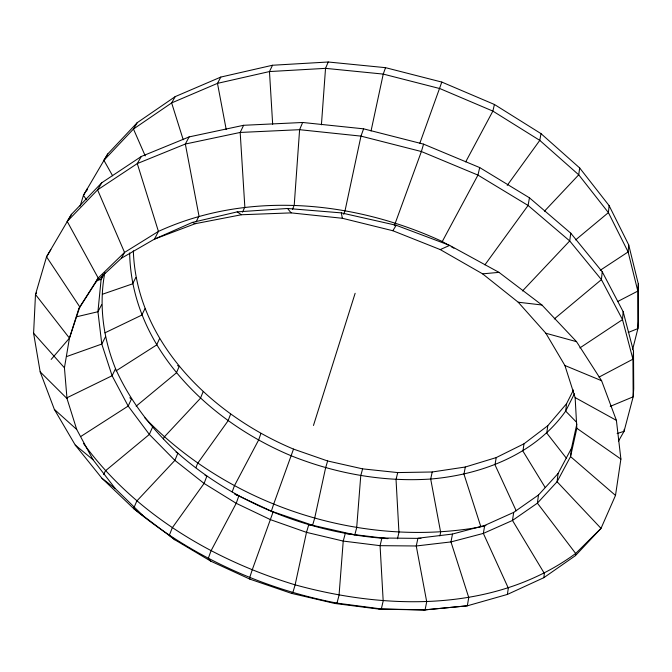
<?xml version="1.0" encoding="UTF-8"?>
<svg xmlns="http://www.w3.org/2000/svg" width="672" height="672" viewBox="0 0 672 672"><rect width="100%" height="100%" fill="white"/><g stroke="black" fill="none" stroke-linecap="round" stroke-linejoin="round"><path stroke-width="1.01" d="M142.8 515.466L115.273 488.586L93.013 459.707L76.709 429.458L66.998 398.538L64.436 367.786L69.451 338.134L78.75 308.851L96.096 281.828L121.472 258.199L154.484 239.114L192.385 222.415L237.216 211.873L287.524 208.48L341.326 212.881L396.228 225.28L449.652 245.381L498.985 272.362L541.909 304.987L576.542 341.67L601.591 380.705L616.4 420.361L620.894 459.052L615.502 495.424L601.012 528.377L575.45 555.626L543.824 577.693L507.394 594.426L467.317 605.816L423.503 610L379.016 609.109L334.74 603.456L291.455 593.359L249.917 579.155L210.823 561.187L174.888 539.818L133.594 508.528L101.968 478.296L75.264 445.082L54.356 409.399L40.169 371.851L33.6 333.236L35.49 294.512L46.544 256.805L71.501 214.292L101.783 182.742L141.313 156.475L189.118 136.912L243.617 125.294L302.652 122.48L363.594 128.831L423.562 144.136L479.707 167.572L529.452 197.812L570.763 233.176L602.23 271.774L623.162 311.699L633.503 351.229L633.721 388.853L633.167 396.816L624.07 431.306L618.458 441.16M321.418 124.816L325.534 68.351L328.222 62L385.543 67.67L441.815 82.076L494.416 104.471L540.994 133.627L579.667 167.95L609.126 205.649L628.706 244.894L638.333 283.987L638.4 321.46L637.904 328.591L632.654 349.364M633.503 351.229L632.932 359.184L633.167 396.816L610.235 406.384M638.333 283.987L637.82 291.094L637.904 328.591L628.219 332.472M624.212 429.324L624.07 431.306L617.123 433.549M623.162 311.699L622.507 319.628L632.932 359.184L599.012 377.118M628.706 244.894L628.127 251.941L637.82 291.094L617.492 301.619M387.946 538.633C311.119 533.627 235.838 504.134 177.853 453.172C151.906 429.232 130.032 401.008 115.542 368.693C103.244 338.276 98.7 305.071 104.832 272.689M575.45 555.626L575.669 553.468L601.012 528.377L557.08 481.74L558.079 473.508L571.477 448.3L576.853 423.998M602.23 271.774L601.415 279.628L622.507 319.628L579.877 347.928M609.126 205.649L608.404 212.612L628.127 251.941L600.172 270.329M571.477 448.3L570.536 456.59L557.08 481.74L537.398 503.152L512.484 520.447L483.353 533.408L450.971 541.918L416.254 545.983L380.075 545.664L343.232 541.078L306.491 532.358L270.581 519.7L236.216 503.311L204.078 483.437L174.888 460.37L149.344 434.44L128.176 406.064L112.09 375.74L101.791 344.056L97.944 311.732L101.094 279.602L102.74 274.764M573.468 389.987L566.563 403.704L565.664 411.096C535.046 454.448 481.975 474.642 430.693 479.035C383.166 482.185 335.446 473.508 291.329 455.834C208.874 421.453 131.468 347.525 129.646 252.974M543.824 577.693L544.354 573.426L512.484 520.447L513.702 512.383L538.49 494.995L558.079 473.508M538.49 494.995L537.398 503.152L575.669 553.468C495.474 612.368 387.181 610.218 295.126 584.842C212.881 559.936 134.711 513.509 83.42 443.369M566.563 403.704L547.772 425.737L546.781 433.087L566.597 458.489M570.763 233.176L569.705 240.937L522.497 290.951M579.667 167.95L578.726 174.812L544.471 211.193M507.394 594.426L508.318 588.118L483.353 533.408L484.705 525.437L513.702 512.383M547.772 425.737L524.009 443.789L522.908 451.072L545.135 487.418M524.009 443.789L496.222 457.59L494.995 464.806L516.197 510.804M529.452 197.812L528.083 205.456L484.924 264.844M540.994 133.627L539.784 140.381L507.209 185.38M484.705 525.437L452.483 534.055L450.971 541.918L468.745 597.526L467.317 605.816L423.503 610M496.222 457.59L465.326 467.006L463.957 474.138L480.908 526.915C360.587 548.453 229.664 505.806 144.875 417.9M439.9 535.903L440.639 532.207L430.693 479.035L432.214 471.988L465.326 467.006M371.036 130.998L383.242 74.088L385.543 67.67M449.434 245.633L442.277 241.525C354.32 200.819 248.195 190.268 158.432 231.403L154.484 239.114L195.25 223.692L241.391 214.754L291.127 212.881L342.359 218.274L392.818 230.723L440.252 249.589L482.605 273.848L518.204 302.215L545.866 333.253L564.9 365.501L575.14 397.58L576.828 428.282L570.536 456.59L615.502 495.424M397.48 538.784L398.95 532.4L396.035 479.539L397.715 472.576L432.214 471.988M479.707 167.572L477.952 175.09L442.277 241.525M494.416 104.471L492.87 111.098L465.704 161.876M397.715 472.576L362.603 468.863L360.755 475.742L356.689 527.671L354.808 534.862L312.589 525.286L271.37 511.174L235.654 494.5M423.562 144.136L421.386 151.528L394.313 225.742M441.815 82.076L419.849 143.195M362.603 468.863L327.634 460.975L325.618 467.788L314.672 518.188L312.589 525.286L308.708 524.874L306.491 532.358L295.126 584.842L292.832 592.645L291.455 593.359M80.128 206.128L83.437 195.325L107.747 153.955L137.197 122.699L175.216 96.617L220.819 77.07L272.504 65.251L328.222 62M86.688 190.873L87.284 188.908L83.437 195.325L86.394 199.626M313.463 425.468L355.135 293.303M133.333 250.807C136.45 343.3 212.78 415.288 293.513 449.098L273.655 504.16L271.37 511.174L272.992 512.299L252.176 569.999L249.665 577.702L249.917 579.155M51.181 359.394L69.451 338.134L79.8 306.936L98.188 277.99L124.547 252.428L158.432 231.403L137.281 163.582L141.313 156.475M343.736 214.326L345.114 210.378L360.973 136.122L363.594 128.831M260.938 433.432L258.577 440.093L234.394 485.806L232.21 491.87M230.58 414.221L228.052 420.823L197.61 463.378L195.922 467.67M292.505 209.404L294.235 205.061L299.603 129.688L302.652 122.48M203.112 391.759L200.424 398.303L164.069 437.17L163.338 438.875M152.485 427.3L149.344 434.44L105.386 470.87L103.681 474.583M242.533 212.167L244.835 206.993L240.181 132.451L243.617 125.294M159.608 338.554L156.618 344.98L116.012 370.894M196.081 221.978L198.979 215.964L185.346 144.035L189.118 136.912M272.504 65.251L269.472 71.56L272.664 124.244M115.542 368.693L112.09 375.74L66.553 397.975M144.925 308.734L141.8 315.101L104.958 332.825M574.451 393.75L565.664 411.096L576.652 422.36M105.37 337.058L101.791 344.056L66.637 356.563M135.811 277.528L132.577 283.853L102.934 294.067M101.623 304.777L97.944 311.732L76.516 316.806M220.819 77.07L217.484 83.362L226.204 129.503M121.472 258.199L124.547 252.428L97.583 189.865L101.783 182.742M104.362 273.554L101.094 279.602L96.928 280.123M96.096 281.828L98.188 277.99L67.208 221.441L71.501 214.292M78.75 308.851L79.8 306.936L46.544 256.805L50.854 249.623M175.216 96.617L171.646 102.917L133.468 129.032L103.916 160.322L112.602 175.762M137.197 122.699L133.468 129.032L145.236 155.904M36.557 292.706L35.49 294.512L69.451 338.134M103.916 160.322L107.747 153.955M392.818 230.723L396.228 225.28M67.208 221.441L97.583 189.865L137.281 163.582L185.346 144.035L240.181 132.451L299.603 129.688L360.973 136.122L421.386 151.528L477.952 175.09L528.083 205.456L569.705 240.937L601.415 279.628L554.266 318.965M575.627 239.896L608.404 212.612L578.726 174.812L539.784 140.381L492.87 111.098L439.9 88.586L383.242 74.088L325.534 68.351L269.472 71.56L217.484 83.362L171.646 102.917L183.204 139.717M136.147 406.182L176.383 372.884L179.231 366.4L177.526 365.56M80.657 436.573L128.176 406.064L131.477 398.975L129.755 397.774M440.252 249.589L449.652 245.381M481.9 526.646L485.89 525.538M334.74 603.456L336.983 603.128L381.335 608.95L425.074 609.899L426.712 601.742L416.254 545.983L417.934 538.222L452.483 534.055M482.605 273.848L498.985 272.362M379.016 609.109L381.335 608.95L383.183 600.919L380.075 545.664L381.923 538.003L420.966 538.415M387.038 538.566L345.265 533.501L343.232 541.078L339.049 595.216L336.983 603.128C262.786 588.756 191.915 556.836 133.594 508.528L136.794 501.043L174.888 460.37L177.853 453.172L176.089 452.206M518.204 302.215L541.909 304.987M545.866 333.253L576.542 341.67M293.513 449.098L327.634 460.975M564.9 365.501L601.591 380.705M192.385 222.415L195.25 223.692M234.486 493.962L238.804 495.986L236.216 503.311L210.974 550.914L208.228 558.541L210.823 561.187M205.019 475.272L206.858 476.188L204.078 483.437L172.25 527.839L169.285 535.391L174.888 539.818M575.14 397.58L616.4 420.361M451.223 246.666L453.902 248.212M237.216 211.873L241.391 214.754M576.828 428.282L620.894 459.052M101.968 478.296L115.273 488.586M75.264 445.082L93.013 459.707M54.356 409.399L76.709 429.458M40.169 371.851L66.998 398.538M33.6 333.236L64.436 367.786M287.524 208.48L291.127 212.881M341.326 212.881L342.359 218.274"/></g></svg>
